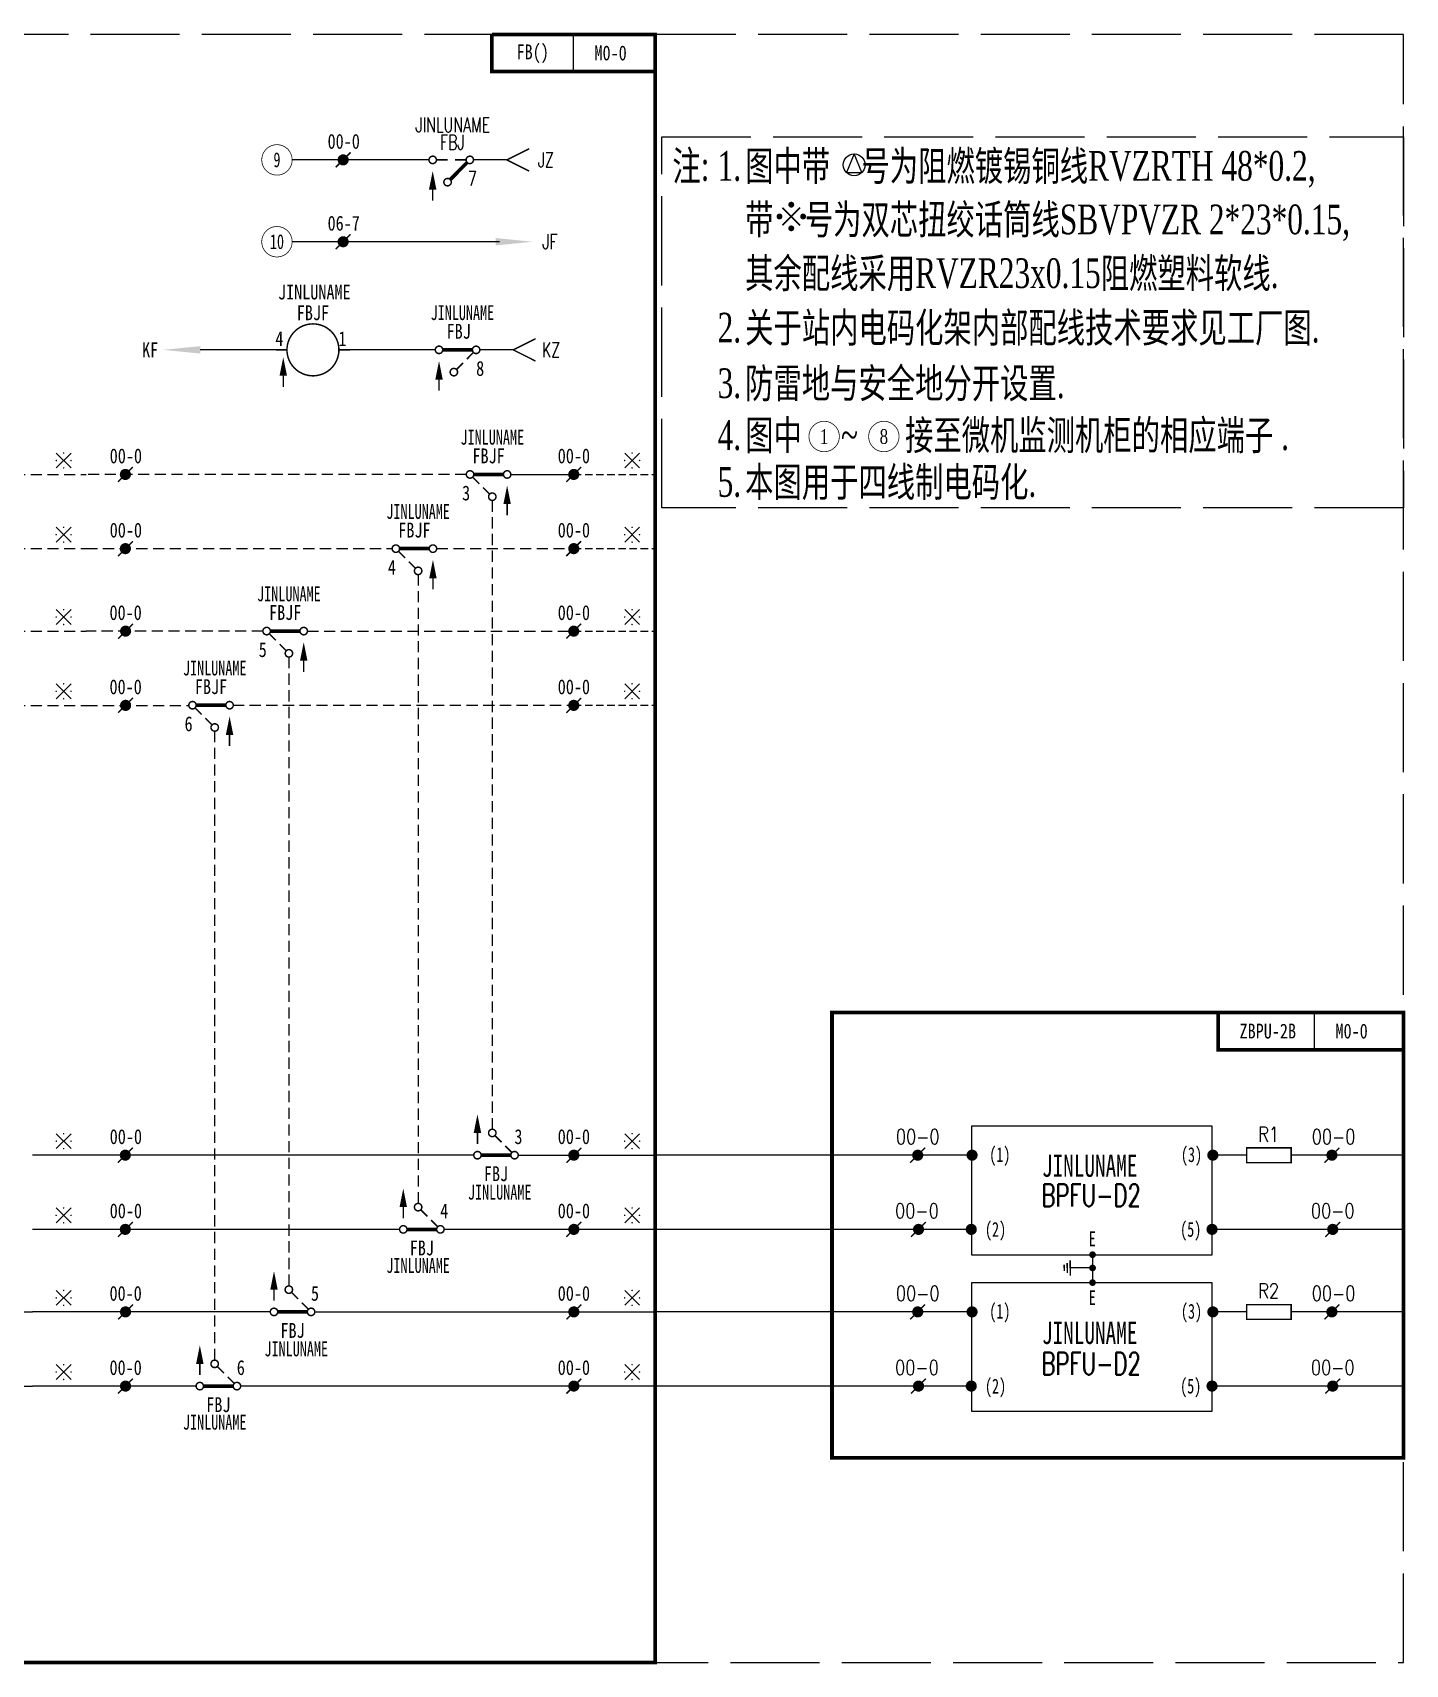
# Model space of a CAD drawing. Header units: millimetres. Extents: x -451 to 0, y -220 to 0.
# Drawn here: x -184.8 to 0.3, y -219.7 to 0.3 of the extents above; entities that cross this region are included whole.
import ezdxf
from ezdxf.enums import TextEntityAlignment as Align

# ---------------------------------------------------------------- set-up
doc = ezdxf.new("R2010")
doc.units = ezdxf.units.MM
doc.linetypes.add('ACAD_ISO02W100', pattern=[15, 12, -3])
doc.linetypes.add('DASHEDX2', pattern=[1.5, 1, -0.5])
for name, color, linetype in [('define', 7, 'Continuous'), ('hide', 7, 'Continuous'), ('tie', 7, 'Continuous')]:
    doc.layers.add(name, color=color, linetype=linetype)
doc.styles.add('CHINESE', font='TIMES.TTF', dxfattribs={"width": 0.7})
doc.styles.add('HZ', font='TXT', dxfattribs={"width": 0.7, "bigfont": 'HZTXT'})

# ---------------------------------------------------------------- blocks, each defined once
blk = doc.blocks.new('conti_2')
for points in [[(-0.95, 0, 0.1, 0.1, 1), (-1.05, 0, 0.1, 0.1, 1)], [(0.05, 1, 0.1, 0.1, 1), (-0.05, 1, 0.1, 0.1, 1)], [(1.05, 0, 0.1, 0.1, 1), (0.95, 0, 0.1, 0.1, 1)], [(0.05, -1, 0.1, 0.1, 1), (-0.05, -1, 0.1, 0.1, 1)]]:
    blk.add_lwpolyline(points, format="xyseb", close=True)
for points in [[(-1, -1), (1, 1)], [(1, -1), (-1, 1)]]:
    blk.add_lwpolyline(points)
blk.add_attdef('1', text='', height=2).set_placement((2.27, 0.09), align=Align.MIDDLE)
blk = doc.blocks.new('X')
at = {"const_width": 0.219}
for points in [[(-0.96, -0.08, 1), (-0.81, 0.08, 1)], [(-0.08, 0.81, 1), (0.08, 0.96, 1)], [(0.81, -0.08, 1), (0.96, 0.08, 1)], [(-0.08, -0.96, 1), (0.08, -0.81, 1)]]:
    blk.add_lwpolyline(points, format="xyb", close=True, dxfattribs=at)
at = {"const_width": 0.125}
for points in [[(-0.66, 0.66), (0.66, -0.66)], [(-0.66, -0.66), (0.66, 0.66)]]:
    blk.add_lwpolyline(points, dxfattribs=at)
blk = doc.blocks.new('dmh_circuit_note_0000_0')
at = {"const_width": 0.1}
for points in [[(19.84, 9.63, 1), (23.94, 9.63, 1)], [(27.89, 9.63, 1), (31.99, 9.63, 1)]]:
    blk.add_lwpolyline(points, format="xyb", close=True, dxfattribs=at)
at = {"layer": 'define'}
for p, q in [((25.94, 47.71), (24.9, 45.2)), ((26.98, 45.2), (25.94, 47.71)), ((24.9, 45.2), (26.98, 45.2))]:
    blk.add_line(p, q, dxfattribs=at)
blk.add_circle((25.94, 46.24), 1.47, dxfattribs=at)
at = {"layer": 'hide', "linetype": 'ACAD_ISO02W100'}
blk.add_lwpolyline([(0, 50), (100, 50), (100, 0), (0, 0)], close=True, dxfattribs=at)
at = {"xscale": 1.799999999999955, "yscale": 1.800000000000011, "zscale": 1.799999999999997}
blk.add_blockref('X', (17.46, 39.28), dxfattribs=at)
at = {"style": 'CHINESE', "width": 0.7}
for s, p in [('注:', (1.43, 44.1)), ('图中带    号为阻燃镀锡铜线RVZRTH 48*0.2,', (11.24, 44.1)), ('1.', (7.53, 44.1)), ('带    号为双芯扭绞话筒线SBVPVZR 2*23*0.15,', (11.24, 36.89)), ('其余配线采用RVZR23x0.15阻燃塑料软线.', (11.24, 29.65)), ('关于站内电码化架内部配线技术要求见工厂图.', (11.24, 22.31)), ('2.', (7.53, 22.31)), ('3.', (7.53, 14.82)), ('防雷地与安全地分开设置.', (11.24, 14.82)), ('4.', (7.53, 7.82)), ('图中     ~      接至微机监测机柜的相应端子 .', (11.24, 7.82)), ('5.', (7.53, 1.51)), ('本图用于四线制电码化.', (11.24, 1.51))]:
    blk.add_text(s, height=4, dxfattribs=at).set_placement(p)
at = {"style": 'CHINESE', "width": 0.75}
for s, p in [('1', (21.89, 9.63)), ('8', (29.94, 9.63))]:
    blk.add_text(s, height=2, dxfattribs=at).set_placement(p, align=Align.MIDDLE)

msp = doc.modelspace()

# ---------------------------------------------------------------- linework, layer by layer
at = {"color": 7}
for p, q in [((-111.9, -5), (-111.9, 0)), ((-142.88, -16.9), (-149.88, -16.9)), ((-131.38, -16.9), (-142.88, -16.9)), ((-120.88, -16.9), (-125.38, -16.9)), ((-121.88, -27.93), (-149.88, -27.93)), ((-130.53, -42.5), (-142.03, -42.5)), ((-120.03, -42.5), (-124.53, -42.5)), ((-125.35, -151.03), (-184.82, -151.03)), ((-119.35, -151.03), (-100.85, -151.03)), ((-135.35, -161.03), (-184.82, -161.03)), ((-100.85, -161.03), (-129.35, -161.03)), ((-227.82, -172.15), (-184.82, -172.15)), ((-152.78, -172.15), (-184.82, -172.15)), ((-146.78, -172.15), (-100.9, -172.15)), ((-227.82, -182.15), (-184.82, -182.15)), ((-162.78, -182.15), (-184.82, -182.15)), ((-100.85, -182.15), (-156.78, -182.15))]:
    msp.add_line(p, q, dxfattribs=at)
for p, q in [((-152.03, -42.5), (-162.23, -42.5)), ((-11.98, -136.82), (-11.98, -131.82)), ((-77.05, -151.03), (-100.85, -151.03)), ((-58.14, -151.03), (-77.1, -151.03)), ((-21.08, -151.03), (-25.69, -151.03)), ((0, -151.03), (-15.16, -151.03)), ((-77.05, -161.03), (-100.85, -161.03)), ((-58.18, -161.03), (-77.05, -161.03)), ((0, -161.03), (-25.8, -161.03)), ((-41.92, -164.44), (-41.92, -168.24)), ((-45.74, -165.83), (-45.74, -166.62)), ((-45.74, -166.22), (-45.74, -165.83)), ((-45.74, -166.23), (-45.74, -166.62)), ((-45.35, -165.58), (-45.35, -166.88)), ((-45.35, -166.22), (-45.35, -165.58)), ((-45.35, -166.23), (-45.35, -166.88)), ((-44.96, -165.23), (-44.96, -167.23)), ((-44.96, -166.23), (-44.96, -165.23)), ((-44.96, -166.23), (-44.96, -167.23)), ((-41.92, -166.23), (-44.96, -166.23)), ((-77.05, -172.15), (-100.85, -172.15)), ((-58.14, -172.15), (-77.1, -172.15)), ((-21.08, -172.15), (-25.69, -172.15)), ((0, -172.15), (-15.16, -172.15)), ((-77.05, -182.15), (-100.85, -182.14)), ((-58.18, -182.15), (-77.05, -182.15)), ((0, -182.15), (-25.8, -182.15))]:
    msp.add_line(p, q)
at = {"color": 7, "linetype": 'DASHEDX2', "ltscale": 1.5}
for p, q in [((-227.82, -59.29), (-177.59, -59.29)), ((-126.35, -59.29), (-177.59, -59.29)), ((-122.85, -62.81), (-122.85, -147.53)), ((-227.82, -69.29), (-177.59, -69.29)), ((-177.59, -69.29), (-136.35, -69.29)), ((-132.85, -72.76), (-132.85, -157.53)), ((-227.82, -80.41), (-177.59, -80.41)), ((-153.77, -80.41), (-177.59, -80.41)), ((-150.28, -83.88), (-150.28, -168.65)), ((-227.82, -90.41), (-177.59, -90.41)), ((-177.59, -90.41), (-163.77, -90.41)), ((-160.28, -93.88), (-160.28, -178.65))]:
    msp.add_line(p, q, dxfattribs=at)
at = {"color": 7}
for points, const_width in [([(-100.9, 0), (-100.9, -219.4), (-450.73, -219.4)], 0.5), ([(-122.9, 0), (-100.9, 0), (-100.9, -5)], 0.5), ([(-122.9, 0), (-122.9, -5), (-100.9, -5)], 0.5), ([(-117.88, -18.4), (-120.88, -16.9), (-117.88, -15.4)], 0.2), ([(-143.96, -17.9), (-141.96, -15.9)], 0.2), ([(-128.88, -16.9), (-130.38, -16.9)], 0.2), ([(-126.15, -17.17), (-128.52, -19.54)], 0.5), ([(-126.38, -16.9), (-127.88, -16.9)], 0.2), ([(-130.88, -20.9), (-130.88, -22.4)], 0.2), ([(-143.95, -28.93), (-141.95, -26.93)], 0.2), ([(-117.03, -44), (-120.03, -42.5), (-117.03, -41)], 0.2), ([(-150.53, -42.5), (-152.03, -42.5)], 0.2), ([(-143.53, -42.5), (-142.03, -42.5)], 0.2), ([(-129.53, -42.5), (-125.53, -42.5)], 0.5), ([(-125.35, -42.81), (-126.28, -43.75)], 0.2), ([(-151.03, -46), (-151.03, -47.5)], 0.2), ([(-126.78, -44.25), (-127.72, -45.19)], 0.2), ([(-130.03, -46.5), (-130.03, -48)], 0.2), ([(-173.31, -60.29), (-171.31, -58.29)], 0.2), ([(-121.35, -59.29), (-125.35, -59.29)], 0.5), ([(-112.87, -60.29), (-110.87, -58.29)], 0.2), ([(-125.53, -59.61), (-124.6, -60.54)], 0.2), ([(-124.1, -61.04), (-123.16, -61.98)], 0.2), ([(-120.85, -63.29), (-120.85, -64.79)], 0.2), ([(-173.31, -70.29), (-171.31, -68.29)], 0.2), ([(-135.53, -69.61), (-134.6, -70.54)], 0.2), ([(-131.35, -69.29), (-135.35, -69.29)], 0.5), ([(-112.87, -70.29), (-110.87, -68.29)], 0.2), ([(-134.1, -71.04), (-133.16, -71.98)], 0.2), ([(-130.85, -73.29), (-130.85, -74.79)], 0.2), ([(-173.29, -81.41), (-171.29, -79.41)], 0.2), ([(-152.95, -80.72), (-152.02, -81.65)], 0.2), ([(-148.77, -80.4), (-152.77, -80.4)], 0.5), ([(-112.87, -81.41), (-110.87, -79.41)], 0.2), ([(-151.52, -82.15), (-150.58, -83.09)], 0.2), ([(-148.27, -84.4), (-148.27, -85.9)], 0.2), ([(-173.29, -91.41), (-171.29, -89.41)], 0.2), ([(-158.77, -90.39), (-162.77, -90.39)], 0.5), ([(-112.87, -91.41), (-110.87, -89.41)], 0.2), ([(-162.95, -90.71), (-162.02, -91.64)], 0.2), ([(-161.52, -92.14), (-160.58, -93.08)], 0.2), ([(-158.27, -94.39), (-158.27, -95.89)], 0.2), ([(-124.85, -148.03), (-124.85, -149.53)], 0.2), ([(-121.6, -149.28), (-122.54, -148.34)], 0.2), ([(-173.32, -152.03), (-171.32, -150.03)], 0.2), ([(-124.35, -151.03), (-120.35, -151.03)], 0.5), ([(-120.17, -150.71), (-121.1, -149.78)], 0.2), ([(-112.85, -152.03), (-110.85, -150.03)], 0.2), ([(-66.5, -152.03), (-64.5, -150.03)], 0.2), ([(-10.65, -152.03), (-8.65, -150.03)], 0.2), ([(-134.85, -158.03), (-134.85, -159.53)], 0.2), ([(-131.6, -159.28), (-132.54, -158.34)], 0.2), ([(-173.32, -162.03), (-171.32, -160.03)], 0.2), ([(-130.17, -160.71), (-131.1, -159.78)], 0.2), ([(-112.85, -162.03), (-110.85, -160.03)], 0.2), ([(-66.39, -162.03), (-64.39, -160.03)], 0.2), ([(-10.54, -162.03), (-8.54, -160.03)], 0.2), ([(-134.35, -161.03), (-130.35, -161.03)], 0.5), ([(-152.28, -169.15), (-152.28, -170.65)], 0.2), ([(-173.3, -173.15), (-171.3, -171.15)], 0.2), ([(-149.03, -170.4), (-149.97, -169.45)], 0.2), ([(-147.59, -171.83), (-148.53, -170.9)], 0.2), ([(-112.85, -173.15), (-110.85, -171.15)], 0.2), ([(-66.5, -173.15), (-64.5, -171.15)], 0.2), ([(-10.65, -173.15), (-8.65, -171.15)], 0.2), ([(-151.78, -172.15), (-147.78, -172.15)], 0.5), ([(-162.28, -179.15), (-162.28, -180.65)], 0.2), ([(-159.03, -180.4), (-159.97, -179.45)], 0.2), ([(-173.3, -183.15), (-171.3, -181.15)], 0.2), ([(-161.78, -182.15), (-157.78, -182.15)], 0.5), ([(-157.59, -181.83), (-158.53, -180.9)], 0.2), ([(-112.85, -183.15), (-110.85, -181.15)], 0.2), ([(-66.39, -183.15), (-64.39, -181.15)], 0.2), ([(-10.54, -183.15), (-8.54, -181.15)], 0.2)]:
    msp.add_lwpolyline(points, dxfattribs=dict(at, const_width=const_width))
for points, const_width in [([(-149.83, -16.9, -1), (-153.93, -16.9, -1)], 0.1), ([(-143.33, -16.9, 1), (-142.58, -16.9, 1)], 0.75), ([(-149.83, -27.93, -1), (-153.93, -27.93, -1)], 0.1), ([(-143.33, -27.93, 1), (-142.58, -27.93, 1)], 0.75), ([(-143.53, -42.5, -1), (-150.53, -42.5, -1)], 0.2), ([(-172.69, -59.29, 1), (-171.94, -59.29, 1)], 0.75), ([(-112.24, -59.29, 1), (-111.49, -59.29, 1)], 0.75), ([(-172.69, -69.29, 1), (-171.94, -69.29, 1)], 0.75), ([(-112.24, -69.29, 1), (-111.49, -69.29, 1)], 0.75), ([(-172.66, -80.41, 1), (-171.91, -80.41, 1)], 0.75), ([(-112.24, -80.41, 1), (-111.49, -80.41, 1)], 0.75), ([(-172.66, -90.41, 1), (-171.91, -90.41, 1)], 0.75), ([(-112.24, -90.41, 1), (-111.49, -90.41, 1)], 0.75), ([(-172.7, -151.03, 1), (-171.95, -151.03, 1)], 0.75), ([(-112.23, -151.03, 1), (-111.48, -151.03, 1)], 0.75), ([(-65.87, -151.03, 1), (-65.12, -151.03, 1)], 0.75), ([(-10.03, -151.03, 1), (-9.28, -151.03, 1)], 0.75), ([(-172.7, -161.03, 1), (-171.95, -161.03, 1)], 0.75), ([(-112.23, -161.03, 1), (-111.48, -161.03, 1)], 0.75), ([(-65.76, -161.03, 1), (-65.01, -161.03, 1)], 0.75), ([(-9.17, -161.03, -1), (-9.92, -161.03, -1)], 0.75), ([(-172.67, -172.15, 1), (-171.92, -172.15, 1)], 0.75), ([(-112.23, -172.15, 1), (-111.48, -172.15, 1)], 0.75), ([(-65.87, -172.15, 1), (-65.12, -172.15, 1)], 0.75), ([(-10.03, -172.15, 1), (-9.28, -172.15, 1)], 0.75), ([(-172.67, -182.15, 1), (-171.92, -182.15, 1)], 0.75), ([(-112.23, -182.15, 1), (-111.48, -182.15, 1)], 0.75), ([(-65.76, -182.15, 1), (-65.01, -182.15, 1)], 0.75), ([(-9.17, -182.15, -1), (-9.92, -182.15, -1)], 0.75)]:
    msp.add_lwpolyline(points, format="xyb", close=True, dxfattribs=dict(at, const_width=const_width))
at = {"color": 7, "const_width": 0.2}
for points in [[(-130.88, -16.4, 1), (-130.88, -17.4, 1), (-130.88, -16.4)], [(-125.88, -16.4, 1), (-125.88, -17.4, 1), (-125.88, -16.4)], [(-128.88, -19.4, 1), (-128.88, -20.4, 1), (-128.88, -19.4)], [(-130.03, -43, -1), (-130.03, -42, -1), (-130.03, -43)], [(-125.03, -43, -1), (-125.03, -42, -1), (-125.03, -43)], [(-128.03, -46, -1), (-128.03, -45, -1), (-128.03, -46)], [(-125.85, -59.79, 1), (-125.85, -58.79, 1), (-125.85, -59.79)], [(-120.85, -59.79, 1), (-120.85, -58.79, 1), (-120.85, -59.79)], [(-122.85, -62.79, 1), (-122.85, -61.79, 1), (-122.85, -62.79)], [(-135.85, -69.79, 1), (-135.85, -68.79, 1), (-135.85, -69.79)], [(-130.85, -69.79, 1), (-130.85, -68.79, 1), (-130.85, -69.79)], [(-132.85, -72.79, 1), (-132.85, -71.79, 1), (-132.85, -72.79)], [(-153.27, -80.9, 1), (-153.27, -79.9, 1), (-153.27, -80.9)], [(-148.27, -80.9, 1), (-148.27, -79.9, 1), (-148.27, -80.9)], [(-150.27, -83.9, 1), (-150.27, -82.9, 1), (-150.27, -83.9)], [(-163.27, -90.89, 1), (-163.27, -89.89, 1), (-163.27, -90.89)], [(-158.27, -90.89, 1), (-158.27, -89.89, 1), (-158.27, -90.89)], [(-160.27, -93.89, 1), (-160.27, -92.89, 1), (-160.27, -93.89)], [(-122.85, -147.53, 1), (-122.85, -148.53, 1), (-122.85, -147.53)], [(-124.85, -150.53, 1), (-124.85, -151.53, 1), (-124.85, -150.53)], [(-119.85, -150.53, 1), (-119.85, -151.53, 1), (-119.85, -150.53)], [(-132.85, -157.53, 1), (-132.85, -158.53, 1), (-132.85, -157.53)], [(-134.85, -160.53, 1), (-134.85, -161.53, 1), (-134.85, -160.53)], [(-129.85, -160.53, 1), (-129.85, -161.53, 1), (-129.85, -160.53)], [(-150.28, -168.65, 1), (-150.28, -169.65, 1), (-150.28, -168.65)], [(-152.28, -171.65, 1), (-152.28, -172.65, 1), (-152.28, -171.65)], [(-147.28, -171.65, 1), (-147.28, -172.65, 1), (-147.28, -171.65)], [(-160.28, -178.65, 1), (-160.28, -179.65, 1), (-160.28, -178.65)], [(-162.28, -181.65, 1), (-162.28, -182.65, 1), (-162.28, -181.65)], [(-157.28, -181.65, 1), (-157.28, -182.65, 1), (-157.28, -181.65)]]:
    msp.add_lwpolyline(points, format="xyb", dxfattribs=at)
at = {"color": 7}
msp.add_lwpolyline([(-120.35, -59.29), (-111.85, -59.29)], dxfattribs=at)
at = {"color": 7, "linetype": 'DASHEDX2'}
for points in [[(-111.85, -59.29), (-100.85, -59.29)], [(-111.85, -69.29), (-100.85, -69.29)], [(-111.85, -80.4), (-100.85, -80.4)], [(-111.85, -90.39), (-100.85, -90.39)]]:
    msp.add_lwpolyline(points, dxfattribs=at)
at = {"color": 7, "linetype": 'DASHEDX2', "ltscale": 1.5}
for points in [[(-130.35, -69.29), (-111.85, -69.29)], [(-147.78, -80.4), (-111.85, -80.4)], [(-157.82, -90.39), (-111.85, -90.39)]]:
    msp.add_lwpolyline(points, dxfattribs=at)
at = {"color": 7, "const_width": 0.5}
msp.add_lwpolyline([(0, -131.82), (-77.05, -131.82), (-77.05, -191.82), (0, -191.82)], close=True, dxfattribs=at)
at = {"const_width": 0.5}
for points in [[(-25, -131.82), (-25, -136.82), (0, -136.82)], [(-25, -131.82), (0, -131.82), (0, -136.82)]]:
    msp.add_lwpolyline(points, dxfattribs=at)
for points in [[(-25.79, -147.11), (-58.25, -147.11), (-58.25, -164.44), (-25.79, -164.44)], [(-25.79, -168.23), (-58.25, -168.23), (-58.25, -185.55), (-25.79, -185.55)]]:
    msp.add_lwpolyline(points, close=True)
for points, const_width in [([(-57.79, -151.03, -1), (-58.54, -151.03, -1)], 0.75), ([(-25.33, -151.03, -1), (-26.08, -151.03, -1)], 0.75), ([(-57.9, -161.03, -1), (-58.65, -161.03, -1)], 0.75), ([(-25.44, -161.03, -1), (-26.19, -161.03, -1)], 0.75), ([(-41.7, -164.44, -1), (-42.15, -164.44, -1)], 0.45), ([(-41.7, -166.23, -1), (-42.15, -166.23, -1)], 0.45), ([(-41.7, -168.2, -1), (-42.15, -168.2, -1)], 0.45), ([(-57.79, -172.15, -1), (-58.54, -172.15, -1)], 0.75), ([(-25.33, -172.15, -1), (-26.08, -172.15, -1)], 0.75), ([(-57.9, -182.15, -1), (-58.65, -182.15, -1)], 0.75), ([(-25.44, -182.15, -1), (-26.19, -182.15, -1)], 0.75)]:
    msp.add_lwpolyline(points, format="xyb", close=True, dxfattribs=dict(const_width=const_width))
at = {"const_width": 0.2}
for points in [[(-18.14, -150.05), (-15.14, -150.05), (-15.14, -152.04), (-21.14, -152.04), (-21.14, -150.05)], [(-18.14, -171.17), (-15.14, -171.17), (-15.14, -173.16), (-21.14, -173.16), (-21.14, -171.17)]]:
    msp.add_lwpolyline(points, close=True, dxfattribs=at)
at = {"color": 7}
for points in [[(-130.38, -20.9), (-131.38, -20.9), (-130.88, -18.4)], [(-122.38, -27.43), (-122.38, -28.43), (-117.38, -27.93)], [(-162.23, -42), (-162.23, -43), (-167.23, -42.5)], [(-150.53, -46), (-151.53, -46), (-151.03, -43.5)], [(-130.53, -46.5), (-129.53, -46.5), (-130.03, -44)], [(-120.35, -63.29), (-121.35, -63.29), (-120.85, -60.79)], [(-130.35, -73.29), (-131.35, -73.29), (-130.85, -70.79)], [(-147.77, -84.4), (-148.77, -84.4), (-148.27, -81.9)], [(-157.77, -94.39), (-158.77, -94.39), (-158.27, -91.89)], [(-124.35, -148.03), (-125.35, -148.03), (-124.85, -145.53)], [(-134.35, -158.03), (-135.35, -158.03), (-134.85, -155.53)], [(-151.78, -169.15), (-152.78, -169.15), (-152.28, -166.65)], [(-161.78, -179.15), (-162.78, -179.15), (-162.28, -176.65)]]:
    msp.add_solid(points, dxfattribs=at)
at = {"layer": 'hide', "linetype": 'ACAD_ISO02W100'}
msp.add_lwpolyline([(0, 0), (-450.73, 0), (-450.73, -219.4), (0, -219.4)], close=True, dxfattribs=at)

# ---------------------------------------------------------------- block references
at = {"color": 7, "xscale": -1}
for p in [(-180.64, -57.41), (-104, -57.41), (-180.64, -67.41), (-104, -67.41), (-180.64, -78.51), (-104, -78.51), (-180.64, -88.51), (-104, -88.51), (-180.64, -149.14), (-104, -149.14), (-180.64, -159.14), (-104, -159.14), (-180.64, -170.26), (-104, -170.26), (-180.64, -180.26), (-104, -180.26)]:
    msp.add_blockref('conti_2', p, dxfattribs=at)
at = {"layer": 'define'}
msp.add_blockref('dmh_circuit_note_0000_0', (-100, -63.81), dxfattribs=at)

# ---------------------------------------------------------------- texts
at = {"color": 4}
for s, width, p in [('FB()', 0.8, (-117.4, -2.5)), ('M0-0', 0.8, (-106.9, -2.5)), ('JINLUNAME', 0.8, (-146.84, -34.72)), ('JINLUNAME', 0.7, (-126.88, -37.5)), ('JINLUNAME', 0.7, (-122.85, -54.29)), ('JINLUNAME', 0.7, (-132.85, -64.29)), ('JINLUNAME', 0.7, (-150.27, -75.4)), ('JINLUNAME', 0.7, (-160.27, -85.39))]:
    msp.add_text(s, height=2, dxfattribs=dict(at, width=width)).set_placement(p, align=Align.MIDDLE)
at = {"color": 4, "style": 'HZ', "width": 0.7}
msp.add_text('JINLUNAME', height=2, dxfattribs=at).set_placement((-128.17, -13.18), align=Align.CENTER)
at = {"color": 4, "width": 0.8}
for p in [(-142.88, -15.4), (-172.25, -57.79), (-111.85, -57.79), (-172.25, -67.79), (-111.85, -67.79), (-172.28, -78.91), (-111.85, -78.91), (-172.28, -88.91), (-111.85, -88.91)]:
    msp.add_text('00-0', height=2, dxfattribs=at).set_placement(p, align=Align.CENTER)
at = {"color": 7, "style": 'HZ', "width": 0.7}
msp.add_text('FBJ', height=2, dxfattribs=at).set_placement((-128.25, -15.53), align=Align.CENTER)
at = {"color": 7}
for s, width, p in [('9', 0.7, (-151.88, -16.9)), ('10', 0.7, (-151.88, -27.93)), ('ZBPU-2B', 0.8, (-18.3, -134.32))]:
    msp.add_text(s, height=2, dxfattribs=dict(at, width=width)).set_placement(p, align=Align.MIDDLE)
at = {"color": 7, "style": 'HZ', "width": 0.7}
for s, p in [('JZ', (-114.55, -17.9)), ('7', (-124.95, -20.4)), ('JF', (-114.05, -28.93)), ('KZ', (-113.7, -43.5))]:
    msp.add_text(s, height=2, dxfattribs=at).set_placement(p, align=Align.RIGHT)
at = {"color": 7, "width": 0.8}
for s, p in [('06-7', (-142.88, -26.43)), ('FBJF', (-147.03, -38.5)), ('FBJ', (-127.38, -41)), ('FBJF', (-123.35, -57.79)), ('FBJF', (-133.35, -67.79)), ('FBJF', (-150.77, -78.9)), ('FBJF', (-160.77, -88.89)), ('FBJ', (-122.35, -154.53)), ('FBJ', (-132.35, -164.53)), ('FBJ', (-149.78, -175.65)), ('FBJ', (-159.78, -185.65))]:
    msp.add_text(s, height=2, dxfattribs=at).set_placement(p, align=Align.CENTER)
for s, p in [('KF', (-167.89, -43.5)), ('1', (-142.5, -42)), ('3', (-118.78, -149.53)), ('4', (-128.78, -159.53)), ('5', (-146.21, -170.65)), ('6', (-156.21, -180.65))]:
    msp.add_text(s, height=2, dxfattribs=at).set_placement(p, align=Align.RIGHT)
for s, p in [('4', (-152.1, -42)), ('3', (-126.92, -62.79)), ('4', (-136.92, -72.79)), ('5', (-154.34, -83.9)), ('6', (-164.34, -93.89))]:
    msp.add_text(s, height=2, dxfattribs=at).set_placement(p)
at = {"color": 7, "linetype": 'ACAD_ISO02W100', "width": 0.8}
msp.add_text('8', height=2, dxfattribs=at).set_placement((-125.03, -46))
at = {"color": 5, "width": 0.8}
msp.add_text('M0-0', height=2, dxfattribs=at).set_placement((-7, -134.32), align=Align.MIDDLE)
at = {"color": 3, "style": 'HZ', "width": 0.8}
for s, p in [('R1', (-18.18, -149.21)), ('00-0', (-9.43, -149.53)), ('00-0', (-9.54, -159.53)), ('R2', (-18.18, -170.32)), ('00-0', (-9.43, -170.65)), ('00-0', (-9.54, -180.65))]:
    msp.add_text(s, height=2, dxfattribs=at).set_placement(p, align=Align.CENTER)
at = {"color": 7, "width": 0.7}
for s, p in [('(1)', (-55.85, -150.95)), ('(3)', (-30.01, -150.95)), ('(2)', (-56.43, -161.03)), ('(5)', (-30.12, -161.03)), ('E', (-42.44, -162.31)), ('E', (-42.44, -170.23)), ('(1)', (-55.85, -172.06)), ('(3)', (-30.01, -172.06)), ('(2)', (-56.43, -182.15)), ('(5)', (-30.12, -182.15))]:
    msp.add_text(s, height=2, dxfattribs=at).set_placement(p, align=Align.MIDDLE_LEFT)
at = {"color": 3, "width": 0.7}
for height, p in [(3, (-42.31, -152.47)), (2, (-121.85, -156.03)), (2, (-132.85, -165.91)), (3, (-42.31, -175)), (2, (-149.28, -177.15)), (2, (-160.27, -187.03))]:
    msp.add_text('JINLUNAME', height=height, dxfattribs=at).set_placement(p, align=Align.MIDDLE)
at = {"color": 7, "style": 'HZ', "width": 0.7}
for p in [(-42.11, -156.43), (-42.11, -179.11)]:
    msp.add_text('BPFU-D2', height=3, dxfattribs=at).set_placement(p, align=Align.MIDDLE)
at = {"layer": 'tie', "color": 3, "width": 0.8}
for p in [(-172.25, -149.53), (-111.85, -149.53), (-172.25, -159.53), (-111.85, -159.53), (-172.28, -170.65), (-111.85, -170.65), (-172.28, -180.65), (-111.85, -180.65)]:
    msp.add_text('00-0', height=2, dxfattribs=at).set_placement(p, align=Align.CENTER)
at = {"layer": 'tie', "color": 3, "style": 'HZ', "width": 0.8}
for p in [(-65.49, -149.53), (-65.6, -159.53), (-65.49, -170.65), (-65.6, -180.65)]:
    msp.add_text('00-0', height=2, dxfattribs=at).set_placement(p, align=Align.CENTER)

doc.saveas('drawing.dxf')
